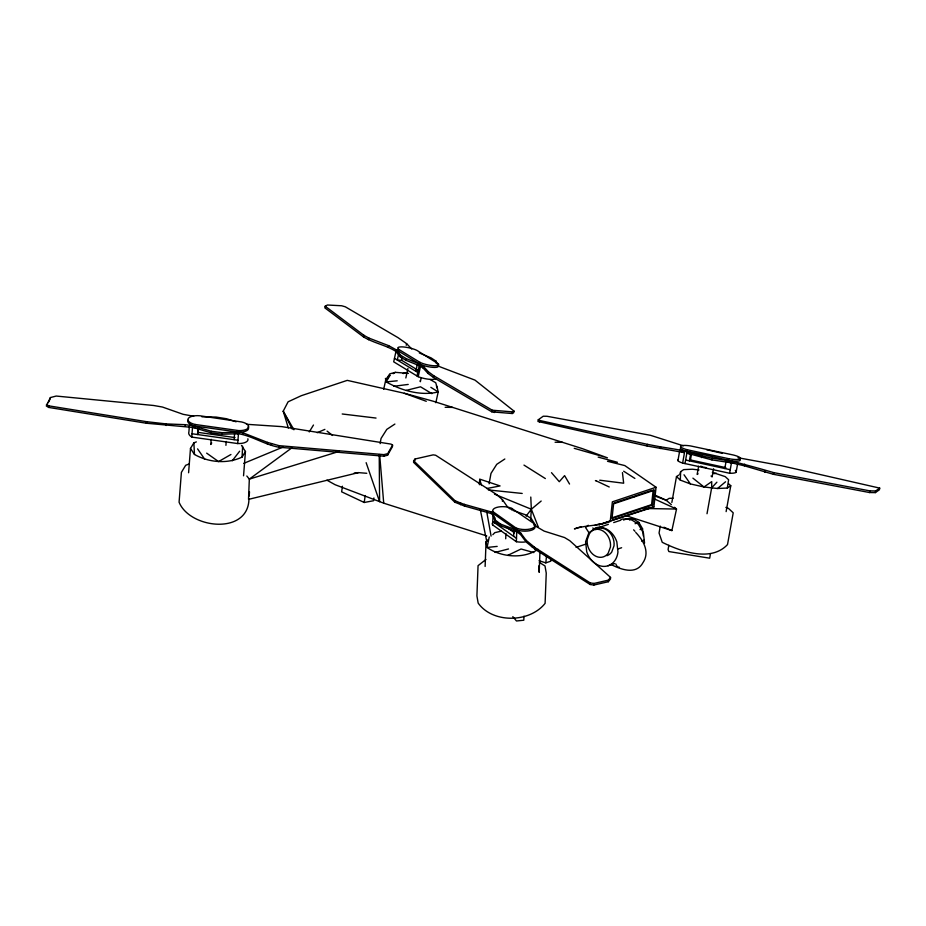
<?xml version="1.0" encoding="UTF-8"?>
<svg xmlns="http://www.w3.org/2000/svg" width="926" height="926" viewBox="0 0 926 926"><rect width="100%" height="100%" fill="white"/><g stroke="black" fill="none" stroke-linecap="round" stroke-linejoin="round"><path stroke-width="1.39" d="M707.013 513.733L711.654 487.84L711.724 481.613L703.992 486.995L690.379 483.916L680.309 480.108L676.489 476.577L678.793 475.038M510.469 509.138L507.761 507.286L502.436 499.658L496.741 494.634L435.66 455.245L433.171 454.863L415.045 459.007L413.644 460.766L413.586 462.363L454.828 502.205L464.401 505.99L490.838 513.421L493.037 514.995L495.306 521.743L500.491 525.702L516.743 531.79M414.987 460.592L415.045 459.007M454.828 502.205L454.897 500.619L413.644 460.766M460.65 504.705L460.72 503.119L454.897 500.619M464.401 505.99L464.47 504.404L460.72 503.119M485.12 566.434L486.046 541.791L487.99 539.754M490.838 513.421L490.896 511.835L464.47 504.404M524.556 542.057A15.372 6.112 2.2 0 1 516.372 541.733L492.667 524.926L493.164 511.812A10.846 4.306 2.2 0 1 498.466 507.008A10.846 4.306 2.2 0 1 511.8 508.42L534.036 523.595L533.978 525.181L544.118 531.096L564.571 537.555L569.768 540.691L610.547 577.407L610.477 578.993L608.313 581.725L593.855 585.058L590.128 584.491L535.078 549.28L526.061 541.918L520.551 534.487L514.844 530.448M494.97 517.703L494.773 522.947L497.007 522.495M495.306 521.743L493.107 513.398A10.846 4.306 2.2 0 1 492.863 511.465M500.491 525.702L500.549 524.104L495.375 520.157M502.378 501.244L502.436 499.658M505.712 538.782L505.909 533.561M511.742 510.006L511.8 508.42M513.641 536.328L513.895 529.765M493.164 511.812L515.585 527.704L515.527 529.29A11.054 4.387 2.2 0 0 527.577 531.026A11.054 4.387 2.2 0 0 535.043 527.264M516.372 541.733L516.801 530.204L500.549 524.104M520.551 534.487L520.609 532.901L490.896 511.835M526.061 541.918L526.13 540.333L520.609 532.901M523.966 616.16L523.803 620.212L516.476 620.987L512.819 616.647M531.258 520.18L531.316 518.583L525.459 514.775L512.981 510.434M535.078 549.28L535.135 547.694L526.13 540.333M538.909 565.774L539.187 572.337L539.962 551.803M590.128 584.491L590.186 582.894L535.135 547.694M593.855 585.058L593.913 583.473L608.37 580.139L610.547 577.407M608.313 581.725L608.37 580.139M680.309 480.108L680.645 471.658L683.689 469.621L692.359 469.216L698.991 469.957M479.379 484.715L479.552 480.501M196.347 441.899L193.881 442.825L190.49 448.439L194.472 454.458C208.732 462.514 227.101 464.215 242.068 457.097L242.635 446.263L241.489 445.464M530.714 519.092L531.327 509.231L530.783 497.042M193.673 416.237L183.174 414.327L162.444 407.035L153.658 405.495L56.231 396.05L50.386 397.555L46.3 405.97L48.661 407.428L146.401 423.24L195.282 427.673M48.661 407.428L48.777 405.854L46.427 404.396M50.259 399.118L50.386 397.555M146.401 423.24L146.528 421.677L48.777 405.854M166.159 425.497L166.275 423.923L185.269 424.675L242.867 432.778L267.498 442.397L278.981 445.649L383.92 454.62L387.705 453.647L392.566 445.082L390.992 444.11L281.782 426.62L246.478 424.282M185.142 426.249L185.269 424.675M189.321 426.354L188.892 431.956A15.372 6.447 4.5 0 0 191.751 437.084L237.693 443.554A11.216 4.699 4.5 0 0 247.855 438.774M188.591 472.758L190.49 448.439M191.751 437.084L192.643 425.717L211.371 431.308L222.066 432.662L238.584 432.176A10.846 4.549 4.5 0 0 248.041 426.84M195.247 424.49L238.711 430.602A10.846 4.549 4.5 0 0 248.573 427.337A10.846 4.549 4.5 0 0 241.674 421.978L199.947 415.786A11.054 4.642 4.5 0 0 188.175 418.656A11.054 4.642 4.5 0 0 195.247 424.49L195.12 426.064A11.054 4.642 4.5 0 1 188.047 420.23M198.048 428.055L197.539 434.537L198.766 428.553M238.468 433.738L221.939 434.225L211.244 432.87L211.371 431.308M211.197 439.341L210.792 444.492L211.718 442.952M221.939 434.225L222.066 432.662M225.921 445.337L226.222 441.47M234.128 439.676L234.637 433.206C250.263 434.468 263.493 444.48 278.865 447.212L383.804 456.194L387.577 455.222L392.439 446.645L392.566 445.082M237.693 443.554L238.711 430.602M242.739 434.34L242.867 432.778M243.55 475.802L245.459 451.483L242.276 446.668M248.955 498.94C248.353 535.367 189.876 528.827 179.077 502.205L181.403 472.353L185.686 465.28L189.413 463.88M249.175 496.093L249.511 491.833M267.371 443.971L267.498 442.397M271.399 445.279L271.526 443.716M278.865 447.212L278.981 445.649M383.804 456.194L383.92 454.62M387.577 455.222L387.705 453.647M539.071 560.728L545.784 562.869L546.514 556.202M551.063 558.54L550.762 561.202L545.784 562.869M612.294 517.75L651.58 504.635L653.212 489.923L654.265 490.259L652.633 504.971L611.993 518.537L613.614 503.825L654.265 490.259M598.173 457.108L617.445 462.294L607.525 461.298L624.807 465.581L656.059 487.261L653.883 506.962L598.925 524.741L641.232 510.631M342.435 486.254L341.636 491.822L364.207 502.482L373.525 500.746L373.919 497.956M364.207 502.482L365.214 495.526M692.914 478.14L703.992 486.995L717.523 488.5L727.315 488.037L728.612 479.749L725.232 476.635L712.325 472.353M683.342 445.811L650.55 435.324L546.977 416.272L543.226 416.225L538.261 419.791L537.96 421.469L647.147 446.019L684.499 452.629A11.216 2.315 10.2 0 1 681.374 451.402M539.499 422.163L539.8 420.497L538.261 419.791M647.147 446.019L647.448 444.353L539.8 420.497M660.319 448.543L660.62 446.876C698.91 452.617 736.621 461.75 773.708 472.63L869.85 490.873L875.66 490.942L879.7 488.106L781.058 465.628L737.964 457.722M660.296 526.118L659.057 533.029L662.229 542.3C680.564 551.421 710.948 562.383 727.512 544.581L733.218 512.819L728.403 508.362L725.857 507.402M679.487 451.552L679.788 449.886M677.936 460.673L679.568 451.541M671.848 502.459L676.489 476.577M735.325 470.408A15.372 3.172 10.2 0 1 729.595 473.255L682.636 463.069L684.8 450.962M668.85 545.287L668.086 549.546L668.85 551.549L709.675 558.193L710.439 553.933M684.985 463.579L687.451 449.805A10.846 2.234 10.2 0 1 680.726 446.193A10.846 2.234 10.2 0 1 690.541 445.938L733.392 455.013A11.054 2.28 10.2 0 1 740.279 458.891A11.054 2.28 10.2 0 1 728.588 458.671L687.451 449.805M879.7 488.106L879.399 489.773L875.359 492.609L869.549 492.539L773.407 474.309L744.4 465.824L731.459 462.815L711.92 459.886L686.849 453.138L690.611 453.96L689.372 460.847L690.449 459.956L691.433 454.446M698.632 466.218L697.151 474.448L698.1 473.811M701.526 457.594L701.827 455.928L687.15 451.471A10.846 2.234 10.2 0 1 680.425 447.86M711.92 459.886L712.221 458.22L701.827 455.928M713.576 468.73L712.094 476.959L711.041 475.987M728.588 458.671L728.287 460.338A11.054 2.28 10.2 0 0 739.897 459.435M729.595 473.255L731.76 461.148L712.221 458.22M726.123 511.615L730.776 485.733L728.866 483.974M736.112 472.248L737.744 463.116M744.4 465.824L744.701 464.157M764.749 472.318L765.05 470.651M773.407 474.309L773.708 472.63M869.549 492.539L869.85 490.873M875.359 492.609L875.66 490.942M380.111 443.635L381.049 438.438L386.802 429.375L394.893 424.062M489.102 483.789L490.988 473.394L496.741 464.331L504.832 459.007M489.264 536.987L487.041 547.474C501.313 557.336 523.503 559.223 538.041 549.326M625.849 515.632L671.871 530.575L676.524 509.057L674.452 507.298M411.746 349.009L406.595 343.639L398.018 337.654L345.317 306.807L341.682 305.765L327.399 305.013L325.188 306.205L324.829 307.849L363.49 336.902C374.324 343.453 387.392 345.317 397.844 352.667M363.49 336.902L363.849 335.258L325.188 306.205M368.479 339.703L368.837 338.059L363.849 335.258M388.283 347.308L388.642 345.653L368.837 338.059M383.688 389.325L385.748 379.915L389.788 373.838L395.344 372.345L408.401 373.386M435.637 378.607A11.216 2.581 12.3 0 1 418.228 376.72L393.7 361.823L396.316 349.866L400.75 355.352L406.352 358.675L419.628 364.022A10.846 2.489 12.3 0 0 432.65 367.333A10.846 2.489 12.3 0 0 438.01 365.527L438.368 363.883L416.955 350.41A11.054 2.535 12.3 0 0 402.856 346.914A11.054 2.535 12.3 0 0 398.736 349.357L398.377 351L423.437 366.349L428.379 371.801L433.796 375.794L492.262 410.218L512.587 411.885L514.023 411.109L475.003 380.135L440.116 366.858L438.01 365.527L436.019 361.163L431.088 357.887L419.304 352.933M398.793 353.246L397.3 360.04L401.664 360.318L417.707 370.053M415.82 371.28L417.302 364.474L419.27 365.666L405.993 360.318L400.391 356.996L400.75 355.352M401.664 360.318L402.254 357.598M406.236 345.282L406.595 343.639M405.993 360.318L406.352 358.675M405.831 377.97L407.915 368.49M417.013 375.968L419.999 362.379L398.736 349.357M418.228 376.72L420.844 364.763M514.023 411.109L513.664 412.764L512.228 413.528L491.903 411.862L433.437 377.449L428.02 373.444L423.078 368.004L423.437 366.349M421.249 377.634L420.358 381.697L420.149 380.736M428.02 373.444L428.379 371.801M435.66 362.807L436.019 361.163M433.437 377.449L433.796 375.794M435.833 402.729L438.183 391.964L437.408 388.457L435.729 382.727L430.104 379.498M491.903 411.862L492.262 410.218M494.322 412.556L494.681 410.901M512.228 413.528L512.587 411.885M679.939 474.274L680.645 471.658M48.279 402.544L49.599 400.264M242.068 457.097L245.459 451.483M309.238 431.921L313.474 425.034M526.13 516.106L531.327 509.231L541.178 501.035M232.229 460.789L239.649 451.217M385.748 379.915L390.077 375.18L386.188 381.906C401.49 390.575 420.774 396.154 438.183 391.964L430.845 387.323M711.654 487.84L716.898 482.191M492.852 534.684L494.797 532.658L501.325 531.119M588.288 525.239L585.602 527.6L589.017 532.797M717.523 488.5L725.556 481.786M485.942 559.478L478.059 565.659L476.913 595.904L478.163 603.081C492.632 623.58 529.73 622.897 545.101 603.358L546.247 573.113L544.997 565.936L539.418 562.464M620.814 520.007L622.087 519.046L630.456 519.092L638.269 524.185L643.431 532.982L644.554 543.111M291.91 447.814L249.326 479.124L248.515 499.369L358.466 472.63L366.777 473.29M665.84 500.538L669.104 498.362L673.225 498.165M727.315 488.037L730.776 485.733M393.145 373.687L395.344 372.345M230.944 454.492L218.559 461.588L206.66 453.138M507.818 555.334L521.072 549.002L533.862 552.59M317.224 432.697L324.887 429.386M243.758 463.359L283.298 446.957M656.059 487.261L612.375 501.834L610.199 521.535C598.659 526.153 586.077 524.938 574.421 528.896L581.227 526.628M613.915 503.038L632.886 496.706L633.94 497.042M634.241 496.255L651.858 490.375M594.666 525.447L600.036 523.653M608.37 524.359L593.74 529.232L592.883 527.936M613.695 522.577L620.339 520.366M623.499 520.007L627.238 518.757L633.245 518.78L638.847 522.449L642.54 528.758L643.35 536.015M629.506 520.03L633.245 518.78M635.109 523.688L638.847 522.449M576.065 547.382L586.864 543.77M640.051 529.591L642.54 528.758M617.63 549.06L621.624 547.729M641.568 541.073L644.23 540.182M608.058 565.763L614.714 563.552M339.182 451.402L249.326 479.124L246.825 475.999M642.598 510.168L653.883 506.962L644.357 509.034M403.134 373.56L405.669 372.865M495.005 552.44L508.513 548.956M406.282 390.378L420.52 386.802L431.886 393.654M486.706 488.546L500.063 485.93L479.61 479.101L481.543 485.49M713.726 473.672L716.33 473.267M393.828 386.292L408.216 384.429M354.149 473.105L358.466 472.63M497.181 546.398L487.041 547.474L486.046 541.791M397.208 380.806L386.188 381.906L385.424 378.398M445.151 407.29L452.652 407.405M555.091 442.234L562.58 442.35M201.949 416.816L216.071 417.07L226.615 418.749L236.118 421.805M647.656 508.548L676.524 509.057L654.462 498.964M595.406 480.64L596.159 480.687M488.338 489.923L522.195 493.454M146.528 421.677L166.275 423.923M342.203 413.98L376.037 418.066M599.735 480.212L623.661 483.21L622.446 472.63M531.524 546.537L534.383 546.919M198.465 432.442L235.054 437.581M192.006 433.75L237.959 440.22M590.186 582.894L593.913 583.473M647.448 444.353L660.62 446.876M706.584 449.677L722.396 453.37M690.449 459.956L725.868 467.653L724.803 468.533L726.03 461.646L731.459 462.815A15.372 3.172 10.2 0 0 734.515 462.769M685.622 460.025L730.232 469.702M574.224 448.323L607.456 457.838L582.292 448.612L433.218 401.224L404.303 393.261L347.25 380.366L301.251 395.715L288.102 401.803L283.217 411.19L288.333 427.951M192.515 427.28L211.244 432.87M651.58 504.635L652.633 504.971M326.936 480.189L335.119 484.726L383.723 503.188L486.787 535.946M610.952 564.455C620.825 569.502 636.197 575.266 642.968 562.661C650.075 552.22 643.489 540.448 635.745 532.45M404.303 393.261L426.284 401.294M654.173 495.699L666.164 500.225L671.338 504.647M494.53 494.171L531.327 509.231L538.423 527.299M663.907 527.23L671.871 530.575M654.462 494.854L666.164 500.225M595.939 480.71L609.239 486.995M388.642 345.653L398.377 351A11.054 2.535 12.3 0 1 397.404 349.588M394.464 358.316L417.788 372.472M420.485 366.418L423.078 368.004M523.977 465.095L545.356 478.568M634.889 478.441L623.673 471.207M506.325 527.056L514.59 532.913M492.794 521.546L516.5 538.353M327.075 431.122L332.515 435.44M633.627 529.834L634.958 531.281M551.502 472.677L559.281 481.705L564.594 475.628L569.536 484.032M395.946 351.521L400.391 356.996M684.013 474.772L690.379 483.916M197.585 448.89L204.739 459.273M531.316 518.583L536.131 526.431M293.924 429.768L283.217 411.19L292.234 429.132M436.412 385.829L437.408 388.457M366.14 462.676L379.602 501.707L379.22 454.55M193.881 442.825L194.472 454.458M480.281 509.543L486.763 541.49M486.775 512.009L491.093 536.108M379.648 454.562L383.723 503.188M595.765 529.579A14.307 11.378 71.5 0 1 608.498 531.258A14.307 11.378 71.5 0 1 614.019 545.808L611.716 552.093A14.307 11.378 71.5 0 1 606.912 555.693M619.378 567.256A10.927 5.649 -70.8 0 1 615.871 564.015M493.037 514.995A11.216 4.456 2.2 0 1 492.736 513.154M534.036 523.595A11.054 4.387 2.2 0 1 530.019 529.047A11.054 4.387 2.2 0 1 515.585 527.704M492.667 524.926A11.216 4.456 2.2 0 1 492.354 523.097M706.445 467.711A7.582 1.563 10.2 0 1 703.876 467.179M702.695 466.866A7.582 1.563 10.2 0 1 700.681 466.16M682.636 463.069A11.216 2.315 10.2 0 1 678.191 459.759M438.368 363.883A10.846 2.489 12.3 0 1 433.009 365.689A10.846 2.489 12.3 0 1 419.999 362.379M588.809 532.948L585.602 541.698L586.725 551.827A19.944 15.858 71.5 0 0 603.949 566.411A19.944 15.858 71.5 0 0 617.955 551.989L616.832 541.86A19.944 15.858 71.5 0 0 595.499 527.924L588.809 532.948M589.538 533.341L587.234 539.615A14.307 11.378 71.5 0 0 594.399 555.438A14.307 11.378 71.5 0 0 608.15 553.273L610.454 547A14.307 11.378 71.5 0 0 603.289 531.177A14.307 11.378 71.5 0 0 589.538 533.341"/></g></svg>
